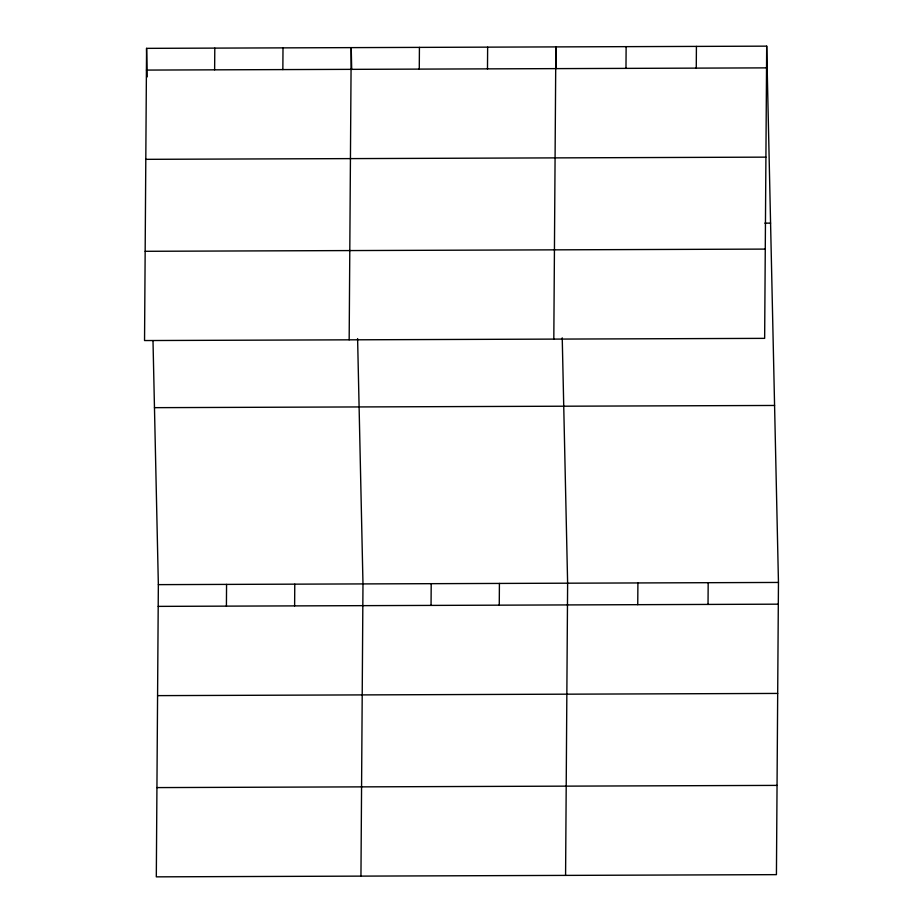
<?xml version="1.0" encoding="UTF-8"?>
<svg xmlns="http://www.w3.org/2000/svg" width="923" height="923" viewBox="0 0 923 923"><rect width="100%" height="100%" fill="white"/><g stroke="black" fill="none" stroke-linecap="round" stroke-linejoin="round"><path stroke-width="1.38" d="M146.572 48.354L144.542 340.552L764.648 338.36L766.69 46.15L146.572 48.354L147.207 76.897M152.999 340.714L158.352 584.64L156.31 876.85L776.428 874.646L778.458 582.448L766.69 46.15M214.632 69.836L214.794 48.111M226.412 606.134L226.562 584.397M282.853 69.594L283.003 47.869M294.622 605.892L294.772 584.155M349.171 339.826L351.213 47.627L351.686 69.029M360.951 876.123L362.981 583.913L357.605 338.568M419.273 69.11L419.423 47.385M431.053 605.407L431.203 583.671M487.482 68.867L487.644 47.142M499.262 605.165L499.412 583.428M553.812 339.11L555.854 46.9L556.327 68.302M565.58 875.396L567.622 583.186L562.234 337.841M625.979 68.383L626.129 46.646M637.747 604.669L637.908 582.944M696.265 68.129L696.415 46.404M708.033 604.427L708.183 582.69M146.422 70.079L766.54 67.875M145.799 159.333L765.917 157.141M764.844 223.147L770.578 223.124M145.165 251.298L765.271 249.095M154.464 407.666L774.582 405.462M158.352 584.64L778.458 582.448M158.202 606.376L778.308 604.173M157.579 695.63L777.685 693.427M156.933 787.596L777.051 785.392"/></g></svg>
